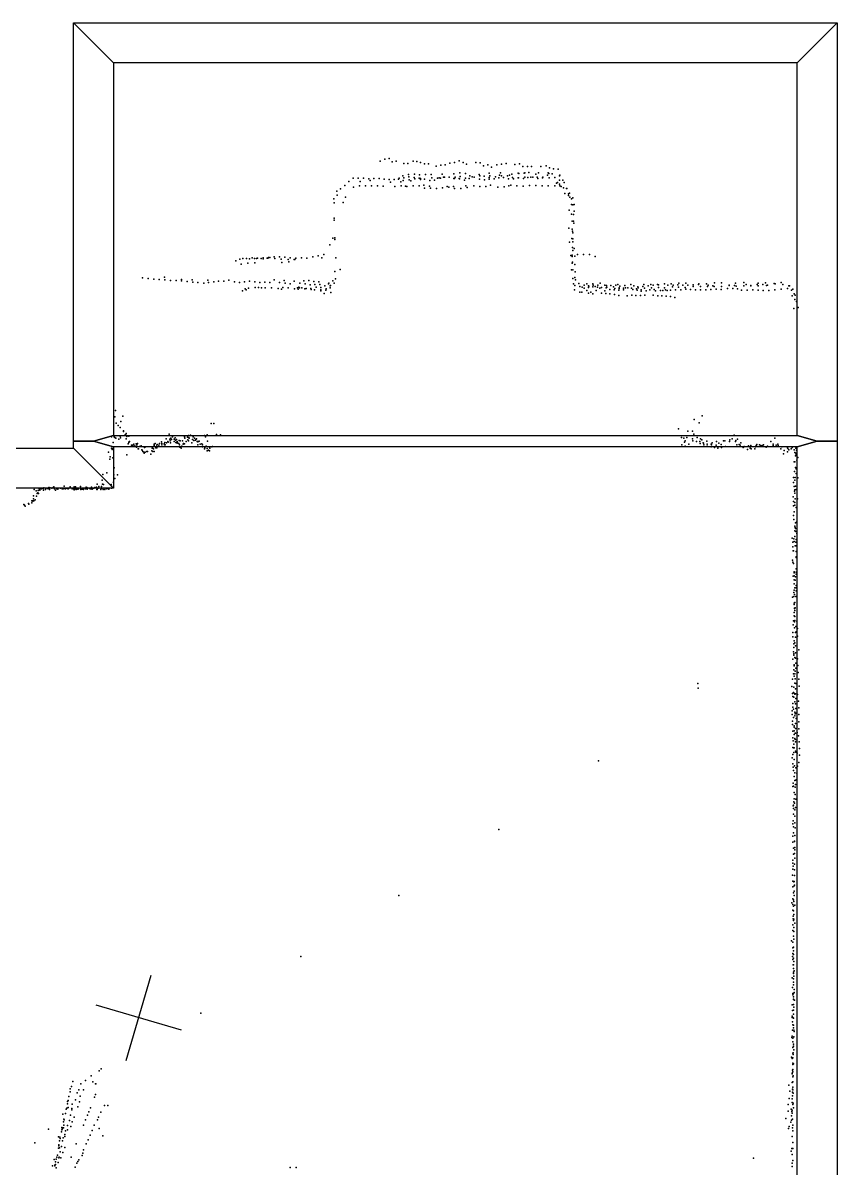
# Model space of a CAD drawing. Header units: millimetres. Extents: x 2239 to 15930, y -14490 to -1478.
# Drawn here: x 7855 to 11523, y -6634 to -1478 of the extents above; entities that cross this region are included whole.
import ezdxf

# ---------------------------------------------------------------- set-up
doc = ezdxf.new("R2010")
doc.units = ezdxf.units.MM
for name, color, linetype in [('P', 9, 'Continuous'), ('PANOS', 10, 'Continuous'), ('ROOMS', 1, 'Continuous'), ('WALLS', 3, 'Continuous')]:
    doc.layers.add(name, color=color, linetype=linetype)

msp = doc.modelspace()

# ---------------------------------------------------------------- linework, layer by layer
at = {"layer": 'P'}
for p in [(9464, -2101), (9486, -2092), (9505, -2089), (9519, -2103), (9537, -2101), (9571, -2111), (9590, -2111), (9613, -2100), (9630, -2102), (9647, -2106), (9665, -2112), (9683, -2112), (9779, -2109), (9799, -2106), (9821, -2099), (9838, -2107), (9895, -2107), (9915, -2108), (10033, -2111), (10093, -2112), (9593, -2161), (9620, -2159), (9642, -2162), (9669, -2160), (9694, -2160), (9717, -2123), (9738, -2118), (9744, -2159), (9757, -2117), (9796, -2158), (9824, -2153), (9849, -2156), (9854, -2114), (9911, -2161), (9930, -2121), (9950, -2117), (9955, -2154), (9966, -2128), (9990, -2117), (10003, -2164), (10007, -2153), (10011, -2114), (10047, -2164), (10058, -2159), (10071, -2115), (10087, -2155), (10090, -2156), (10108, -2125), (10113, -2154), (10116, -2153), (10128, -2125), (10134, -2152), (10147, -2125), (10166, -2159), (10178, -2153), (10189, -2124), (10212, -2121), (10218, -2163), (10222, -2153), (10224, -2156), (10228, -2130), (10240, -2157), (10246, -2135), (10266, -2136), (10274, -2164), (9305, -2210), (9324, -2192), (9343, -2177), (9366, -2177), (9372, -2212), (9374, -2192), (9389, -2177), (9398, -2212), (9414, -2180), (9419, -2188), (9425, -2212), (9436, -2178), (9452, -2211), (9460, -2179), (9478, -2213), (9483, -2181), (9506, -2183), (9512, -2195), (9528, -2183), (9531, -2215), (9548, -2182), (9550, -2177), (9558, -2194), (9559, -2211), (9567, -2166), (9568, -2188), (9572, -2175), (9579, -2213), (9585, -2214), (9594, -2171), (9595, -2184), (9603, -2189), (9613, -2212), (9618, -2174), (9621, -2180), (9640, -2212), (9641, -2177), (9646, -2179), (9647, -2183), (9661, -2209), (9665, -2182), (9687, -2213), (9689, -2188), (9698, -2176), (9710, -2186), (9723, -2177), (9731, -2176), (9736, -2177), (9750, -2173), (9754, -2172), (9767, -2214), (9776, -2172), (9795, -2215), (9797, -2179), (9799, -2178), (9802, -2172), (9821, -2179), (9822, -2180), (9825, -2170), (9845, -2186), (9849, -2177), (9850, -2211), (9866, -2178), (9869, -2166), (9879, -2171), (9886, -2212), (9888, -2173), (9912, -2182), (9913, -2214), (9914, -2166), (9933, -2168), (9934, -2184), (9941, -2215), (9955, -2174), (9956, -2181), (9959, -2167), (9961, -2209), (9978, -2180), (9984, -2171), (10000, -2176), (10012, -2166), (10021, -2174), (10024, -2216), (10039, -2166), (10043, -2180), (10045, -2211), (10053, -2209), (10061, -2174), (10066, -2180), (10081, -2212), (10087, -2176), (10088, -2175), (10109, -2213), (10110, -2179), (10116, -2172), (10130, -2174), (10138, -2210), (10143, -2173), (10152, -2173), (10166, -2210), (10172, -2172), (10175, -2179), (10194, -2212), (10196, -2175), (10198, -2172), (10222, -2211), (10226, -2175), (10251, -2212), (10252, -2174), (10259, -2199), (10264, -2197), (10272, -2167), (10273, -2186), (10273, -2204), (10274, -2211), (10280, -2214), (10287, -2186), (10294, -2197), (9269, -2236), (9271, -2253), (9286, -2225), (9309, -2262), (9344, -2217), (9664, -2222), (9691, -2222), (9718, -2223), (9746, -2220), (9774, -2217), (9800, -2223), (9828, -2224), (9856, -2219), (9995, -2217), (10290, -2221), (10297, -2246), (10304, -2224), (10305, -2223), (10313, -2248), (10313, -2255), (10318, -2244), (10319, -2263), (10332, -2265), (9256, -2270), (9258, -2288), (9298, -2287), (10326, -2295), (10327, -2270), (10333, -2297), (10338, -2296), (9257, -2366), (9258, -2357), (10316, -2321), (10326, -2339), (10329, -2370), (10335, -2370), (10336, -2341), (10338, -2326), (10314, -2402), (10330, -2406), (10331, -2416), (10333, -2423), (10337, -2380), (9251, -2447), (9260, -2453), (9261, -2446), (10318, -2465), (10328, -2449), (10332, -2450), (10332, -2463), (9186, -2526), (9211, -2521), (9238, -2477), (10324, -2525), (10329, -2523), (10331, -2489), (10332, -2502), (10338, -2494), (10353, -2520), (10380, -2521), (10408, -2521), (8815, -2549), (8832, -2541), (8838, -2564), (8846, -2539), (8863, -2538), (8868, -2559), (8876, -2540), (8888, -2536), (8898, -2539), (8900, -2558), (8907, -2538), (8912, -2537), (8929, -2538), (8938, -2535), (8938, -2540), (8955, -2537), (8959, -2537), (8961, -2534), (8968, -2534), (8987, -2531), (8990, -2539), (9012, -2531), (9019, -2542), (9022, -2557), (9036, -2532), (9050, -2543), (9053, -2554), (9060, -2535), (9077, -2543), (9080, -2543), (9085, -2537), (9110, -2535), (9134, -2537), (9161, -2531), (9202, -2535), (9265, -2536), (10329, -2529), (10330, -2559), (10331, -2555), (10341, -2528), (10341, -2565), (10433, -2529), (8394, -2626), (8419, -2628), (8493, -2623), (9261, -2597), (9285, -2588), (10326, -2589), (10332, -2628), (10333, -2590), (10341, -2624), (10343, -2599), (8445, -2632), (8470, -2633), (8495, -2635), (8521, -2637), (8546, -2638), (8570, -2633), (8570, -2639), (8595, -2642), (8618, -2635), (8621, -2645), (8644, -2646), (8670, -2650), (8689, -2636), (8692, -2647), (8715, -2644), (8736, -2641), (8761, -2641), (8783, -2636), (8808, -2644), (8831, -2646), (8853, -2643), (8856, -2675), (8861, -2680), (8871, -2672), (8876, -2641), (8900, -2644), (8902, -2669), (8916, -2669), (8923, -2646), (8930, -2670), (8945, -2645), (8946, -2670), (8968, -2647), (8975, -2671), (8987, -2635), (9005, -2673), (9012, -2646), (9020, -2676), (9027, -2669), (9032, -2638), (9037, -2649), (9050, -2670), (9060, -2652), (9077, -2640), (9079, -2675), (9092, -2671), (9095, -2676), (9098, -2668), (9102, -2670), (9103, -2650), (9112, -2671), (9121, -2639), (9125, -2675), (9127, -2653), (9132, -2673), (9143, -2638), (9150, -2657), (9153, -2674), (9154, -2678), (9166, -2642), (9169, -2680), (9171, -2656), (9177, -2668), (9189, -2644), (9193, -2656), (9197, -2669), (9197, -2680), (9216, -2661), (9220, -2681), (9221, -2675), (9232, -2653), (9234, -2649), (9239, -2662), (9240, -2670), (9241, -2660), (9252, -2639), (9257, -2650), (9264, -2630), (10336, -2653), (10340, -2680), (10342, -2660), (10344, -2635), (10359, -2651), (10364, -2665), (10375, -2667), (10383, -2672), (10384, -2658), (10396, -2653), (10403, -2661), (10403, -2669), (10404, -2663), (10423, -2653), (10423, -2666), (10424, -2658), (10433, -2664), (10443, -2667), (10445, -2658), (10454, -2672), (10456, -2649), (10462, -2669), (10476, -2659), (10482, -2670), (10484, -2660), (10485, -2668), (10500, -2678), (10504, -2660), (10516, -2666), (10519, -2679), (10522, -2673), (10526, -2658), (10536, -2656), (10540, -2681), (10541, -2671), (10542, -2673), (10544, -2663), (10561, -2672), (10561, -2679), (10567, -2660), (10570, -2671), (10581, -2671), (10594, -2656), (10597, -2672), (10603, -2678), (10607, -2662), (10619, -2675), (10622, -2681), (10626, -2666), (10627, -2671), (10640, -2680), (10648, -2664), (10653, -2656), (10656, -2672), (10672, -2662), (10679, -2679), (10684, -2655), (10687, -2670), (10695, -2659), (10699, -2678), (10714, -2655), (10718, -2657), (10718, -2669), (10746, -2653), (10746, -2671), (10750, -2680), (10761, -2658), (10772, -2681), (10775, -2653), (10781, -2666), (10784, -2658), (10795, -2679), (10806, -2657), (10809, -2668), (10810, -2650), (10819, -2679), (10828, -2658), (10839, -2669), (10842, -2649), (10842, -2677), (10851, -2658), (10863, -2678), (10874, -2657), (10875, -2664), (10885, -2679), (10898, -2656), (10900, -2653), (10907, -2664), (10908, -2679), (10931, -2679), (10935, -2652), (10939, -2664), (10942, -2659), (10954, -2678), (10963, -2662), (10969, -2665), (10971, -2648), (10978, -2677), (11001, -2678), (11002, -2648), (11002, -2665), (11030, -2673), (11037, -2659), (11037, -2660), (11053, -2673), (11061, -2660), (11066, -2650), (11068, -2663), (11075, -2675), (11093, -2681), (11103, -2646), (11103, -2661), (11113, -2656), (11118, -2681), (11134, -2660), (11135, -2662), (11143, -2680), (11163, -2655), (11167, -2649), (11167, -2681), (11168, -2662), (11188, -2655), (11201, -2648), (11205, -2660), (11210, -2658), (11240, -2651), (11243, -2679), (11244, -2653), (11271, -2646), (11271, -2677), (11278, -2655), (11300, -2673), (11305, -2662), (11309, -2662), (11318, -2681), (11324, -2677), (8845, -2684), (9198, -2684), (9212, -2696), (9243, -2691), (10364, -2690), (10373, -2690), (10396, -2683), (10403, -2694), (10413, -2690), (10422, -2697), (10437, -2682), (10461, -2695), (10476, -2684), (10481, -2696), (10500, -2697), (10520, -2701), (10540, -2705), (10578, -2706), (10598, -2703), (10617, -2705), (10638, -2705), (10641, -2685), (10657, -2704), (10663, -2684), (10695, -2704), (10705, -2684), (10715, -2707), (10728, -2683), (10733, -2706), (10738, -2682), (10753, -2708), (10757, -2683), (10773, -2709), (10792, -2714), (11190, -2683), (11216, -2682), (11321, -2707), (11329, -2698), (11332, -2723), (11334, -2703), (11340, -2732), (11328, -2763), (11347, -2759), (8272, -3223), (10915, -3247), (8270, -3252), (8275, -3280), (8285, -3291), (8293, -3299), (8296, -3272), (8306, -3249), (8703, -3281), (8716, -3281), (10879, -3263), (10901, -3278), (8254, -3341), (8266, -3341), (8269, -3344), (8274, -3348), (8293, -3338), (8295, -3346), (8309, -3314), (8309, -3317), (8316, -3333), (8321, -3327), (8321, -3328), (8321, -3350), (8324, -3340), (8333, -3338), (8501, -3351), (8515, -3330), (8522, -3348), (8522, -3349), (8530, -3342), (8541, -3346), (8584, -3342), (8585, -3348), (8597, -3343), (8602, -3335), (8602, -3344), (8603, -3344), (8605, -3348), (8611, -3334), (8623, -3342), (8629, -3347), (8637, -3351), (8673, -3336), (8678, -3342), (8686, -3332), (8728, -3331), (8746, -3332), (10808, -3305), (10822, -3345), (10832, -3347), (10846, -3345), (10851, -3316), (10871, -3351), (10872, -3316), (10877, -3330), (10892, -3344), (10907, -3351), (11051, -3351), (11059, -3334), (11243, -3348), (8254, -3393), (8257, -3394), (8258, -3398), (8262, -3367), (8287, -3352), (8329, -3373), (8332, -3365), (8332, -3366), (8333, -3367), (8336, -3363), (8345, -3379), (8349, -3379), (8355, -3374), (8356, -3382), (8361, -3383), (8365, -3373), (8367, -3388), (8368, -3377), (8369, -3385), (8371, -3372), (8374, -3395), (8376, -3395), (8380, -3385), (8382, -3385), (8388, -3382), (8391, -3400), (8393, -3401), (8403, -3389), (8408, -3386), (8438, -3392), (8442, -3386), (8443, -3396), (8446, -3374), (8447, -3377), (8447, -3382), (8451, -3372), (8454, -3391), (8458, -3379), (8458, -3391), (8460, -3376), (8468, -3379), (8471, -3372), (8480, -3364), (8481, -3378), (8482, -3372), (8492, -3373), (8493, -3377), (8495, -3367), (8497, -3377), (8502, -3369), (8508, -3362), (8510, -3365), (8518, -3352), (8519, -3360), (8521, -3369), (8525, -3353), (8537, -3352), (8537, -3363), (8543, -3356), (8545, -3367), (8548, -3354), (8550, -3363), (8551, -3370), (8552, -3369), (8558, -3372), (8559, -3358), (8561, -3378), (8562, -3388), (8564, -3360), (8569, -3392), (8571, -3383), (8575, -3360), (8578, -3375), (8579, -3371), (8584, -3373), (8591, -3363), (8599, -3355), (8601, -3359), (8617, -3368), (8620, -3353), (8625, -3358), (8633, -3357), (8634, -3353), (8640, -3362), (8643, -3363), (8644, -3364), (8644, -3378), (8650, -3361), (8654, -3375), (8661, -3373), (8664, -3386), (8665, -3378), (8674, -3395), (8675, -3391), (8681, -3384), (8686, -3394), (8687, -3361), (8692, -3402), (8694, -3387), (8698, -3393), (8706, -3386), (8710, -3385), (10823, -3378), (10836, -3366), (10839, -3360), (10839, -3383), (10855, -3374), (10873, -3360), (10890, -3362), (10904, -3362), (10906, -3372), (10913, -3355), (10919, -3369), (10921, -3370), (10922, -3377), (10936, -3361), (10937, -3374), (10938, -3384), (10955, -3375), (10955, -3386), (10957, -3377), (10960, -3369), (10971, -3389), (10978, -3379), (10979, -3363), (10986, -3393), (10987, -3386), (10990, -3370), (11001, -3376), (11003, -3390), (11012, -3359), (11018, -3359), (11021, -3385), (11039, -3363), (11040, -3355), (11065, -3362), (11067, -3358), (11071, -3377), (11074, -3352), (11082, -3376), (11086, -3379), (11089, -3368), (11100, -3389), (11103, -3386), (11104, -3385), (11120, -3398), (11124, -3382), (11131, -3392), (11134, -3380), (11136, -3396), (11153, -3395), (11155, -3386), (11159, -3380), (11160, -3384), (11162, -3376), (11173, -3377), (11179, -3380), (11187, -3381), (11188, -3385), (11191, -3377), (11203, -3388), (11203, -3388), (11209, -3383), (11224, -3363), (11235, -3375), (11235, -3381), (11248, -3379), (11256, -3375), (11258, -3381), (11270, -3395), (11274, -3387), (11299, -3391), (11301, -3394), (11306, -3400), (11316, -3396), (11321, -3389), (11329, -3400), (11337, -3392), (11340, -3402), (8241, -3411), (8247, -3442), (8248, -3431), (8260, -3436), (8324, -3422), (8396, -3407), (8400, -3410), (8401, -3415), (8403, -3412), (8406, -3410), (8414, -3407), (8417, -3407), (8432, -3419), (8436, -3404), (8441, -3407), (8447, -3408), (8685, -3404), (8696, -3404), (11281, -3418), (11285, -3403), (11300, -3409), (11329, -3454), (11332, -3412), (11332, -3454), (11336, -3427), (11337, -3415), (11338, -3421), (11341, -3447), (11346, -3435), (8234, -3504), (8266, -3481), (11331, -3498), (11336, -3479), (11339, -3485), (8190, -3555), (8212, -3536), (8214, -3554), (8216, -3511), (8219, -3556), (8253, -3556), (8263, -3546), (8264, -3547), (8265, -3512), (8270, -3529), (8282, -3512), (11327, -3524), (11327, -3547), (11333, -3537), (11334, -3525), (11339, -3506), (11346, -3526), (7903, -3607), (7906, -3579), (7915, -3585), (7917, -3608), (7920, -3596), (7922, -3594), (7924, -3583), (7925, -3597), (7928, -3575), (7931, -3582), (7933, -3576), (7939, -3576), (7947, -3574), (7948, -3582), (7949, -3571), (7957, -3579), (7958, -3573), (7966, -3574), (7973, -3570), (7974, -3570), (7974, -3577), (7976, -3579), (7982, -3571), (7986, -3572), (7992, -3569), (7995, -3566), (7998, -3574), (7998, -3575), (7999, -3573), (8000, -3573), (8003, -3581), (8009, -3574), (8009, -3576), (8013, -3577), (8025, -3572), (8032, -3576), (8037, -3576), (8041, -3563), (8041, -3574), (8047, -3575), (8047, -3576), (8049, -3574), (8051, -3572), (8057, -3574), (8060, -3576), (8062, -3573), (8068, -3570), (8069, -3566), (8077, -3573), (8077, -3575), (8084, -3576), (8086, -3580), (8087, -3566), (8089, -3576), (8092, -3567), (8096, -3578), (8098, -3572), (8102, -3575), (8103, -3577), (8106, -3576), (8115, -3565), (8116, -3574), (8116, -3579), (8123, -3577), (8129, -3575), (8129, -3579), (8137, -3572), (8138, -3576), (8141, -3568), (8144, -3569), (8145, -3577), (8154, -3572), (8155, -3573), (8158, -3576), (8160, -3573), (8161, -3576), (8164, -3568), (8168, -3577), (8169, -3575), (8175, -3572), (8180, -3570), (8187, -3568), (8188, -3579), (8190, -3578), (8194, -3573), (8197, -3565), (8206, -3572), (8207, -3578), (8209, -3565), (8211, -3572), (8217, -3578), (8225, -3578), (8231, -3572), (8233, -3574), (8233, -3576), (8236, -3573), (8243, -3577), (8254, -3564), (8254, -3573), (11330, -3565), (11331, -3586), (11333, -3580), (11333, -3595), (11336, -3563), (11338, -3579), (7859, -3646), (7862, -3649), (7866, -3653), (7880, -3642), (7882, -3644), (7895, -3638), (7896, -3630), (7900, -3629), (7900, -3631), (7902, -3629), (7903, -3620), (7905, -3630), (7911, -3625), (11325, -3611), (11327, -3632), (11327, -3652), (11332, -3637), (11332, -3649), (11334, -3621), (11338, -3660), (11344, -3621), (11326, -3695), (11329, -3679), (11328, -3714), (11333, -3743), (11334, -3750), (11335, -3729), (11336, -3754), (11340, -3726), (11320, -3798), (11328, -3800), (11330, -3812), (11332, -3790), (11333, -3764), (11337, -3767), (11339, -3804), (11342, -3776), (11323, -3816), (11324, -3837), (11325, -3854), (11326, -3854), (11334, -3832), (11337, -3816), (11337, -3832), (11338, -3858), (11322, -3897), (11323, -3906), (11326, -3912), (11338, -3884), (11339, -3881), (11325, -3969), (11329, -3949), (11329, -3953), (11330, -3967), (11338, -3935), (11338, -3960), (11339, -3950), (11329, -3986), (11330, -4003), (11334, -3987), (11335, -3972), (11338, -4011), (11322, -4063), (11328, -4042), (11328, -4061), (11329, -4032), (11331, -4052), (11332, -4022), (11337, -4060), (11338, -4022), (11339, -4035), (11329, -4091), (11329, -4096), (11331, -4113), (11331, -4114), (11333, -4088), (11333, -4124), (11334, -4112), (11326, -4170), (11329, -4132), (11330, -4147), (11331, -4149), (11331, -4174), (11332, -4150), (11333, -4169), (11342, -4172), (11324, -4223), (11325, -4188), (11331, -4202), (11336, -4223), (11337, -4195), (11338, -4219), (11345, -4205), (11323, -4242), (11324, -4242), (11328, -4274), (11330, -4260), (11333, -4269), (11335, -4244), (11345, -4239), (11327, -4309), (11328, -4290), (11328, -4318), (11328, -4325), (11335, -4282), (11336, -4314), (11351, -4301), (11324, -4343), (11329, -4368), (11330, -4373), (11333, -4335), (11335, -4338), (11337, -4360), (11344, -4341), (11346, -4371), (11322, -4433), (11326, -4408), (11328, -4390), (11329, -4419), (11333, -4409), (11334, -4396), (11334, -4431), (11337, -4383), (11348, -4403), (11351, -4433), (10895, -4452), (10897, -4473), (11319, -4466), (11328, -4468), (11333, -4451), (11335, -4476), (11337, -4452), (11352, -4464), (11322, -4497), (11324, -4511), (11326, -4492), (11328, -4514), (11331, -4497), (11332, -4500), (11333, -4534), (11335, -4498), (11337, -4520), (11345, -4502), (11349, -4531), (11321, -4575), (11323, -4559), (11324, -4542), (11326, -4567), (11333, -4581), (11334, -4588), (11335, -4544), (11337, -4565), (11338, -4585), (11350, -4562), (11321, -4591), (11322, -4621), (11322, -4636), (11327, -4605), (11332, -4598), (11335, -4632), (11338, -4609), (11351, -4592), (11351, -4624), (11323, -4666), (11329, -4643), (11329, -4682), (11330, -4649), (11330, -4665), (11334, -4676), (11335, -4654), (11335, -4676), (11343, -4673), (11349, -4687), (11350, -4656), (11323, -4696), (11324, -4740), (11325, -4710), (11327, -4742), (11328, -4725), (11330, -4742), (11332, -4699), (11334, -4704), (11336, -4714), (11342, -4706), (11352, -4715), (11320, -4787), (11323, -4771), (11328, -4762), (11330, -4794), (11336, -4756), (11337, -4761), (11343, -4765), (11353, -4745), (11353, -4775), (10448, -4800), (11324, -4814), (11325, -4828), (11326, -4843), (11331, -4823), (11337, -4831), (11345, -4824), (11350, -4808), (11329, -4871), (11333, -4854), (11333, -4888), (11336, -4887), (11342, -4855), (11342, -4884), (11324, -4916), (11325, -4900), (11327, -4914), (11329, -4943), (11334, -4918), (11336, -4907), (11327, -5000), (11328, -4985), (11329, -4971), (11331, -4990), (11334, -4951), (11337, -4973), (11325, -5002), (11326, -5014), (11327, -5041), (11332, -5021), (11332, -5049), (11336, -5010), (11324, -5084), (11325, -5070), (11326, -5097), (11332, -5079), (11334, -5102), (10000, -5110), (11324, -5139), (11326, -5125), (11332, -5136), (11323, -5166), (11326, -5193), (11331, -5162), (11331, -5164), (11332, -5191), (11332, -5201), (11324, -5248), (11326, -5220), (11331, -5217), (11333, -5238), (11323, -5261), (11324, -5288), (11325, -5274), (11331, -5266), (11331, -5291), (11322, -5315), (11324, -5342), (11328, -5345), (11329, -5344), (11331, -5316), (11331, -5360), (9549, -5406), (11324, -5368), (11327, -5394), (11329, -5387), (11329, -5407), (11330, -5363), (11319, -5440), (11323, -5421), (11324, -5447), (11327, -5426), (11327, -5455), (11328, -5433), (11332, -5450), (11324, -5473), (11325, -5499), (11325, -5512), (11327, -5475), (11328, -5492), (11328, -5513), (11323, -5538), (11324, -5564), (11326, -5519), (11328, -5551), (11333, -5531), (11318, -5610), (11324, -5616), (11327, -5590), (11328, -5569), (11328, -5603), (11323, -5668), (11324, -5642), (11327, -5639), (11327, -5655), (9107, -5681), (11322, -5681), (11323, -5694), (11325, -5719), (11327, -5672), (11327, -5688), (11327, -5718), (11328, -5703), (11326, -5751), (11327, -5735), (11327, -5757), (11328, -5770), (11330, -5745), (11321, -5777), (11322, -5821), (11326, -5782), (11326, -5796), (11326, -5809), (11323, -5854), (11324, -5847), (11326, -5862), (11326, -5873), (11326, -5874), (11327, -5848), (11329, -5843), (11330, -5829), (11331, -5877), (11320, -5898), (11322, -5924), (11327, -5897), (11327, -5923), (11328, -5909), (8657, -5936), (11320, -5956), (11321, -5949), (11322, -5975), (11324, -5956), (11326, -5941), (11326, -5958), (11322, -6013), (11324, -5988), (11327, -5990), (11327, -6002), (11328, -6013), (11329, -6018), (11319, -6046), (11320, -6039), (11323, -6065), (11324, -6048), (11327, -6075), (11328, -6042), (11318, -6134), (11323, -6090), (11323, -6116), (11325, -6115), (11325, -6123), (11326, -6085), (11328, -6101), (11321, -6141), (11324, -6137), (11324, -6162), (11324, -6167), (11326, -6165), (8163, -6219), (8199, -6196), (8208, -6187), (11321, -6206), (11321, -6209), (11322, -6193), (11323, -6190), (11323, -6223), (11324, -6200), (11325, -6218), (8068, -6277), (8068, -6290), (8074, -6267), (8080, -6244), (8107, -6281), (8116, -6254), (8128, -6281), (8137, -6239), (8170, -6245), (8182, -6255), (8184, -6254), (11305, -6261), (11310, -6287), (11321, -6249), (11322, -6279), (11323, -6245), (11323, -6270), (11324, -6281), (8057, -6334), (8060, -6329), (8063, -6312), (8092, -6327), (8100, -6295), (8110, -6336), (8114, -6310), (8178, -6314), (8182, -6302), (11307, -6321), (11320, -6322), (11321, -6338), (11322, -6292), (11322, -6308), (11325, -6297), (8036, -6391), (8048, -6388), (8050, -6369), (8053, -6364), (8056, -6345), (8059, -6361), (8076, -6365), (8076, -6372), (8078, -6346), (8103, -6358), (8152, -6380), (8160, -6362), (8206, -6382), (8223, -6352), (8238, -6352), (11303, -6348), (11303, -6377), (11316, -6369), (11319, -6379), (11320, -6373), (11321, -6387), (11323, -6348), (11325, -6342), (11327, -6362), (8038, -6426), (8040, -6414), (8040, -6440), (8041, -6417), (8056, -6442), (8065, -6419), (8070, -6395), (8078, -6425), (8086, -6404), (8129, -6440), (8138, -6417), (8146, -6396), (8176, -6441), (8192, -6416), (8196, -6405), (11292, -6410), (11315, -6427), (11318, -6399), (11318, -6418), (11322, -6414), (11324, -6440), (7971, -6458), (8016, -6493), (8022, -6495), (8029, -6470), (8031, -6451), (8031, -6461), (8032, -6459), (8035, -6453), (8039, -6453), (8045, -6482), (8045, -6491), (8048, -6466), (8056, -6461), (8072, -6447), (8159, -6485), (8167, -6464), (8199, -6456), (8215, -6488), (11304, -6456), (11307, -6447), (11320, -6492), (11322, -6452), (11324, -6466), (7909, -6520), (8016, -6544), (8018, -6529), (8018, -6534), (8021, -6511), (8021, -6543), (8024, -6500), (8029, -6537), (8034, -6511), (8037, -6498), (8044, -6541), (8096, -6524), (8141, -6524), (8150, -6506), (11319, -6545), (11323, -6519), (11324, -6546), (7997, -6595), (8006, -6593), (8008, -6584), (8011, -6576), (8018, -6588), (8019, -6585), (8024, -6561), (8026, -6588), (8035, -6564), (8073, -6585), (8108, -6597), (8122, -6577), (8125, -6567), (8128, -6551), (11147, -6589), (11316, -6558), (11320, -6572), (11323, -6599), (7989, -6623), (7999, -6621), (7999, -6623), (8002, -6605), (8002, -6617), (8006, -6632), (8014, -6609), (8091, -6630), (8099, -6611), (8103, -6604), (9060, -6631), (9086, -6631), (11320, -6626), (11321, -6612)]:
    msp.add_point(p, dxfattribs=at)
at = {"layer": 'PANOS'}
for points in [[(8321.2, -6148.6), (8433.8, -5764.8)], [(8569.4, -6013.1), (8185.6, -5900.4)]]:
    msp.add_lwpolyline(points, dxfattribs=at)
at = {"layer": 'ROOMS'}
for points in [[(8263.9, -3336.1), (11343, -3336.1), (11343, -1657.9), (8263.9, -1657.9), (8263.9, -3336.1)], [(6741.1, -3572.6), (6741.1, -6660.8), (7804.9, -6660.7), (7804.9, -6965.3), (8800.6, -6965.3), (9718.1, -6965.3), (11343, -6965.3), (11343, -3386.1), (8263.9, -3386.1), (8263.9, -3572.6), (6741.1, -3572.6)]]:
    msp.add_lwpolyline(points, close=True, dxfattribs=at)
at = {"layer": 'WALLS'}
for points in [[(8083.9, -1477.9), (11523, -1477.9), (11433, -1567.9), (11343, -1657.9), (8263.9, -1657.9), (8173.9, -1567.9), (8083.9, -1477.9)], [(8083.9, -3361.1), (8083.9, -1477.9), (8173.9, -1567.9), (8263.9, -1657.9), (8263.9, -3336.1), (8173.9, -3361.1), (8083.9, -3361.1)], [(11343, -3336.1), (11343, -1657.9), (11433, -1567.9), (11523, -1477.9), (11523, -3361.1), (11433, -3361.1), (11343, -3336.1)], [(11343, -3386.1), (8263.9, -3386.1), (8173.9, -3361.1), (8263.9, -3336.1), (11343, -3336.1), (11433, -3361.1), (11343, -3386.1)], [(6561.1, -3392.6), (8083.9, -3392.6), (8173.9, -3482.6), (8263.9, -3572.6), (6741.1, -3572.6), (6651.1, -3482.6), (6561.1, -3392.6)], [(8083.9, -3392.6), (8083.9, -3361.1), (8173.9, -3361.1), (8263.9, -3386.1), (8263.9, -3572.6), (8173.9, -3482.6), (8083.9, -3392.6)], [(11343, -6965.3), (11343, -3386.1), (11433, -3361.1), (11523, -3361.1), (11523, -7030.3), (11433, -7030.3), (11343, -6965.3)]]:
    msp.add_lwpolyline(points, dxfattribs=at)

doc.saveas('drawing.dxf')
